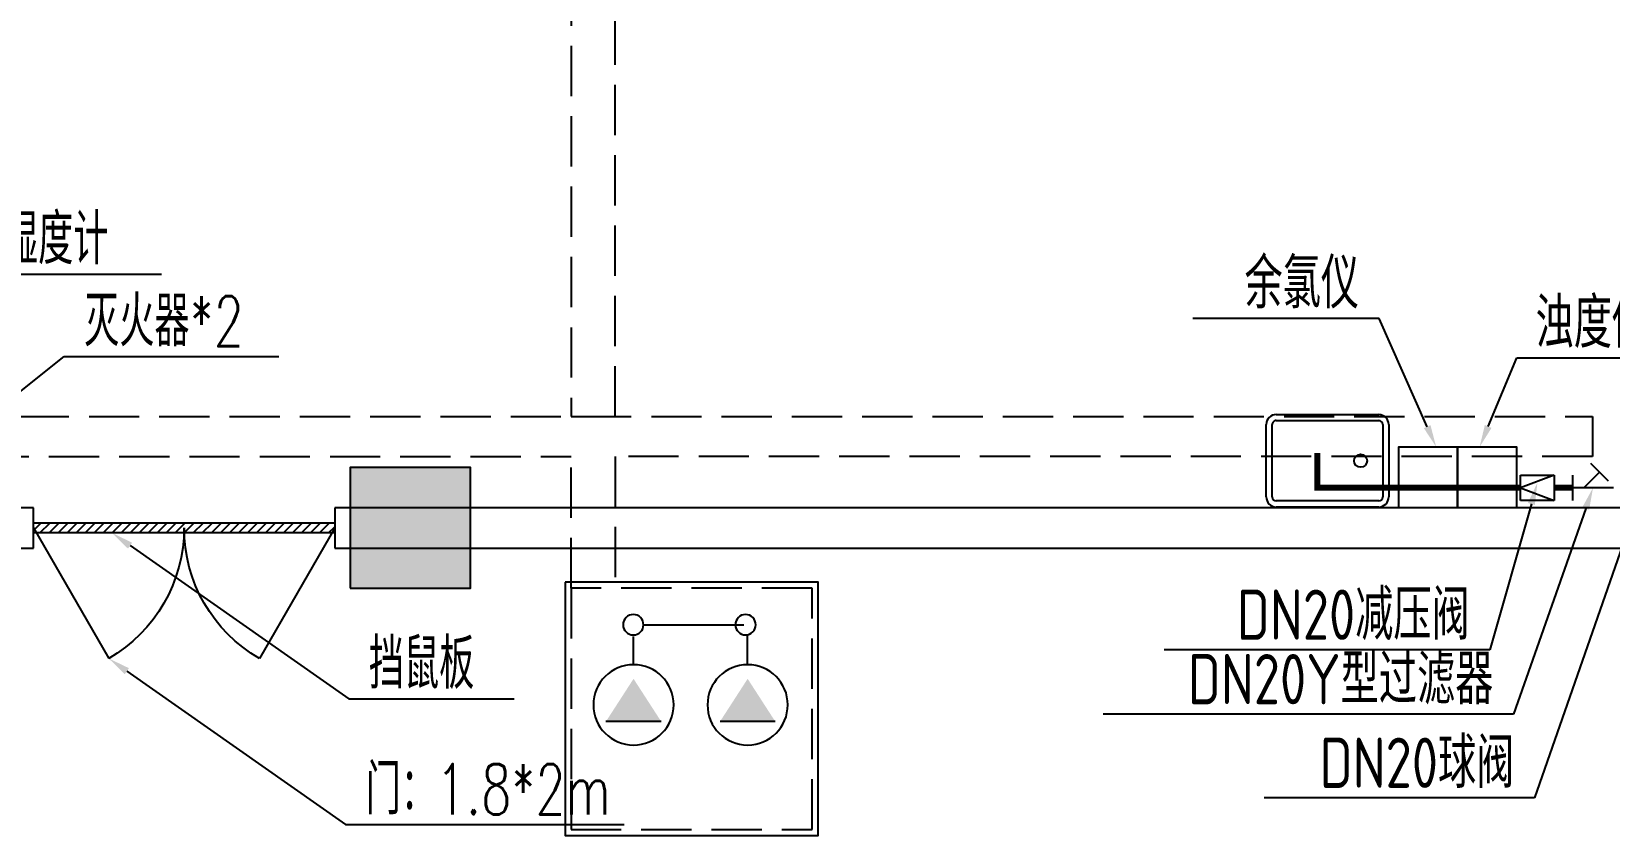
# Model space of a CAD drawing. Header units: millimetres. Extents: x 10779125 to 11142123, y -372083 to -144871.
# Drawn here: x 11060628 to 11068485, y -305267 to -301267 of the extents above; entities that cross this region are included whole.
import ezdxf
from ezdxf import colors
from ezdxf.entities.mleader import LeaderData, LeaderLine
from ezdxf.math import Vec2, Vec3

# ---------------------------------------------------------------- set-up
doc = ezdxf.new("R2010")
doc.units = ezdxf.units.MM
doc.header["$LTSCALE"] = 1000
doc.header["$MEASUREMENT"] = 0
doc.linetypes.add('DASH', pattern=[0.35, 0.25, -0.1])
doc.layers.get('0').update_dxf_attribs({"color": 255, "linetype": 'CONTINUOUS'})
for name, color, linetype in [('8', 8, 'CONTINUOUS'), ('PUB_HATCH', 8, 'CONTINUOUS'), ('WCSB', 7, 'CONTINUOUS')]:
    doc.layers.add(name, color=color, linetype=linetype)
doc.styles.add('_HZTXT', font='tssdeng.shx', dxfattribs={"width": 0.8, "bigfont": 'tssdchn.shx'})
doc.styles.add('hz', font='simplex', dxfattribs={"width": 0.7, "bigfont": 'hztxt'})

# ---------------------------------------------------------------- blocks, each defined once
blk = doc.blocks.new('_FZH')
blk.add_lwpolyline([(-0.5, -0.5), (0.5, -0.5), (0.5, 0.5), (-0.5, 0.5)], close=True)
at = {"layer": 'PUB_HATCH'}
blk.add_solid([(-0.5, -0.5), (0.5, -0.5), (-0.5, 0.5), (0.5, 0.5)], dxfattribs=at)
blk = doc.blocks.new('A$C4F144F16')
at = {"color": 2}
for p, q in [((720.5, 598.8), (219.7, 598.8)), ((203.2, 548.1), (203.2, 403)), ((769.3, 540.8), (769.3, 403))]:
    blk.add_line(p, q, dxfattribs=at)
for p, q in [((62.8, 117.7), (337.2, 117.7)), ((630.8, 117.7), (905.3, 117.7))]:
    blk.add_line(p, q)
at = {"color": 7}
for centre in [(210.4, 598.8), (769.3, 598.8)]:
    blk.add_circle(centre, 50.8, dxfattribs=at)
for centre in [(200, 200), (768.1, 200)]:
    blk.add_circle(centre, 200)
for points in [[(62.8, 117.7), (200, 329.8), (337.2, 117.7)], [(630.8, 117.7), (768.1, 329.8), (905.3, 117.7)]]:
    blk.add_solid(points)
blk = doc.blocks.new('A$C75FA5CCC')
at = {"color": 2, "xscale": -1}
blk.add_blockref('A$C4F144F16', (968.1, 0), dxfattribs=at)
blk = doc.blocks.new('$DorLib2D$00000231')
at = {"color": 0}
for p, q in [((-0.5, 0), (-0.25, 0.433)), ((0.5, 0), (0.25, 0.433))]:
    blk.add_line(p, q, dxfattribs=at)
for centre, start, end in [((-0.5, 0), 0, 60), ((0.5, 0), 120, 180)]:
    blk.add_arc(centre, 0.5, start, end, dxfattribs=at)
blk = doc.blocks.new('bf211016')
at = {"layer": '8', "color": 8, "linetype": 'DASH'}
blk.add_line((-10600, 655, 0), (1100, 655, 0), dxfattribs=at)
at = {"layer": '8', "color": 8}
for p, q in [((-1576.8, 400, 0), (-10448.4, 400, 0)), ((-1576.8, 200, 0), (-1576.8, 400, 0)), ((15085.7, 400, 0), (-76.8, 400, 0)), ((-76.8, 400, 0), (-76.8, 200, 0)), ((-10448.4, 200, 0), (-1576.8, 200, 0)), ((-76.8, 200, 0), (15085.7, 200, 0))]:
    blk.add_line(p, q, dxfattribs=at)
at = {"layer": '8', "color": 8, "linetype": 'DASH', "elevation": 0}
for points in [[(14385.7, 6587.7), (-10400, 6587.7), (-10400, 855), (6185.7, 855), (6185.7, 655), (1319.7, 655), (1319.7, 0)], [(1100, 0), (1100, 655)]]:
    blk.add_lwpolyline(points, dxfattribs=at)
at = {"layer": '8', "color": 8, "elevation": 0}
blk.add_lwpolyline([(1070, 30), (1070, -1230), (2330, -1230), (2330, 30)], close=True, dxfattribs=at)
at = {"layer": '8', "color": 8, "linetype": 'DASH', "elevation": 0}
blk.add_lwpolyline([(1100, 0), (1100, -1200), (2300, -1200), (2300, 0)], close=True, dxfattribs=at)
at = {"color": 6}
blk.add_blockref('A$C75FA5CCC', (1211.3, -780.5, 0), dxfattribs=at)
at = {"layer": '8', "color": 8}
for name, p, xscale, yscale, zscale in [('_FZH', (300, 300), 600, 600, 600), ('$DorLib2D$00000231', (-826.8, 300, 0), 1500, -1500, 1500)]:
    blk.add_blockref(name, p, dxfattribs=dict(at, xscale=xscale, yscale=yscale, zscale=zscale))
blk = doc.blocks.new('$WC_4')
for p, q in [((-305, 50), (-305, 410)), ((-275, 50), (-275, 410)), ((-255, 460), (255, 460)), ((-255, 430), (255, 430)), ((275, 410), (275, 50)), ((305, 410), (305, 50)), ((255, 30), (-255, 30)), ((255, 0), (-255, 0))]:
    blk.add_line(p, q)
blk.add_circle((-165, 230), 32.5)
for centre, radius, start, end in [((-255, 410), 50, 90, 180), ((-255, 410), 20, 90, 180), ((255, 410), 50, 0, 90), ((255, 410), 20, 0, 90), ((-255, 50), 50, 180, 270), ((-255, 50), 20, 180, 270), ((255, 50), 20, 270, 0), ((255, 50), 50, 270, 0)]:
    blk.add_arc(centre, radius, start, end)
at = {"style": 'hz', "width": 0.7, "flags": 1}
for tag in ['UNIT', 'WHAT', 'SPEC']:
    blk.add_attdef(tag, (0, 0), '', height=0.01, dxfattribs=at)

msp = doc.modelspace()

# ---------------------------------------------------------------- hatches: boundary and pattern name
h = msp.add_hatch()
h.set_pattern_fill('ANSI31', color=256, scale=10, angle=180)
h.set_pattern_definition([(225, (11081494.127, -310911.374), (22.45064, -22.45064), [])])
h.paths.add_polyline_path([(11060637.5, -303711.8), (11060637.5, -303761.8), (11062137.5, -303761.8), (11062137.5, -303711.8)])

# ---------------------------------------------------------------- linework, layer by layer
at = {"color": 3}
for p, q in [((11068390.2, -303414.5, 0), (11068478.9, -303503.2, 0)), ((11068042.3, -303599.5, 0), (11068042.3, -303474.1, 0)), ((11068042.3, -303474.1, 0), (11068209.6, -303474.1, 0)), ((11068209.6, -303474.1, 0), (11068042.3, -303536.8, 0)), ((11068209.6, -303474.1, 0), (11068209.6, -303599.5, 0)), ((11068300.4, -303474.1, 0), (11068300.4, -303599.5, 0)), ((11068356.6, -303536.8, 0), (11068434.5, -303458.9, 0)), ((11068042.3, -303536.8, 0), (11068209.6, -303599.5, 0)), ((11068505.5, -303536.8, 0), (11068300.4, -303536.8, 0)), ((11068209.6, -303599.5, 0), (11068042.3, -303599.5, 0))]:
    msp.add_line(p, q, dxfattribs=at)
at = {"elevation": 0}
for points in [[(11067435.6, -303636.8), (11067435.6, -303333.5), (11067728.6, -303333.5), (11067728.6, -303636.8)], [(11067728.6, -303636.8), (11067728.6, -303333.5), (11068021.6, -303333.5), (11068021.6, -303636.8)]]:
    msp.add_lwpolyline(points, close=True, dxfattribs=at)
at = {"color": 3, "const_width": 30, "elevation": 0}
for points in [[(11067240.5, -303536.8), (11067029.9, -303536.8), (11067029.9, -303363.5)], [(11068042.3, -303536.8), (11067240.5, -303536.8)], [(11068209.6, -303536.8), (11068300.4, -303536.8)]]:
    msp.add_lwpolyline(points, dxfattribs=at)
at = {"color": 2, "elevation": 0}
msp.add_lwpolyline([(11062137.5, -303761.8), (11060637.5, -303761.8), (11060637.5, -303711.8), (11062137.5, -303711.8)], close=True, dxfattribs=at)
at = {"layer": '8', "color": 8, "linetype": 'DASH', "elevation": 0}
msp.add_lwpolyline([(11063314.3, -300288.7), (11063314.3, -303181.8), (11063534, -303181.8), (11063534, -300288.7)], dxfattribs=at)

# ---------------------------------------------------------------- block references
at = {"lineweight": -2}
msp.add_blockref('bf211016', (11062214.3, -304036.8, 0), dxfattribs=at)
at = {"layer": 'WCSB', "rotation": 180}
msp.add_blockref('$WC_4', (11067080.7, -303172.7, 0), dxfattribs=at)

# ---------------------------------------------------------------- leaders
at = {"color": 4, "lineweight": -3, "ltscale": 0.1}
ml = msp.add_multileader_mtext('Standard', dxfattribs=at)
ml.set_content('温湿度计', color=4, style='hz')
ml.set_leader_properties()
ml.build(insert=Vec2(0, 0))
ml.multileader.update_dxf_attribs({"text_left_attachment_type": 6, "text_right_attachment_type": 6, "dogleg_length": 100, "arrow_head_size": 110})
ctx = ml.context
ctx.base_point, ctx.char_height, ctx.arrow_head_size, ctx.landing_gap_size, ctx.plane_origin = Vec3(11060310.8, -302474.7, 0), 250, 110, 0.09, Vec3(11059893.2, -302809.5, 0)
ctx.left_attachment, ctx.right_attachment = 6, 6
notes = []
notes.append((ctx, [(0, (1, 1, 0), (11060210.8, -302474.7, 0), (1, 0), 100, [(0, [(11059465, -303566.8, 0)], 0, [])])]))
ctx.mtext.insert, ctx.mtext.flow_direction = Vec3(11060310.9, -302174.7, 0), 5
ml = msp.add_multileader_mtext('Standard', dxfattribs=at)
ml.set_content('余氯仪', color=4, style='_HZTXT')
ml.set_leader_properties()
ml.build(insert=Vec2(0, 0))
ml.multileader.update_dxf_attribs({"text_left_attachment_type": 6, "text_right_attachment_type": 6, "dogleg_length": 100, "arrow_head_size": 110})
ctx = ml.context
ctx.base_point, ctx.char_height, ctx.arrow_head_size, ctx.landing_gap_size, ctx.plane_origin = Vec3(11066661.3, -302694.8, 0), 250, 110, 0.09, Vec3(11069404, -302569.8, 0)
ctx.left_attachment, ctx.right_attachment, ctx.text_align_type = 6, 6, 2
notes.append((ctx, [(1, (1, 1, 0), (11067337.8, -302694.8, 0), (-1, 0), 100, [(0, [(11067621.9, -303333.5, 0)], 0, [])])]))
ctx.mtext.insert, ctx.mtext.alignment, ctx.mtext.flow_direction = Vec3(11067237.7, -302394.8, 0), 3, 5
ml = msp.add_multileader_mtext('Standard', dxfattribs=at)
ml.set_content('灭火器*2', color=4, style='hz')
ml.set_leader_properties()
ml.build(insert=Vec2(0, 0))
ml.multileader.update_dxf_attribs({"text_left_attachment_type": 6, "text_right_attachment_type": 6, "dogleg_length": 100, "arrow_head_size": 110})
ctx = ml.context
ctx.base_point, ctx.char_height, ctx.arrow_head_size, ctx.landing_gap_size, ctx.plane_origin = Vec3(11060889.8, -302883, 0), 250, 110, 0.09, Vec3(11060305.9, -302949.5, 0)
ctx.left_attachment, ctx.right_attachment = 6, 6
notes.append((ctx, [(0, (1, 1, 0), (11060789.8, -302883, 0), (1, 0), 100, [(0, [(11059847.6, -303636.8, 0)], 0, [])])]))
ctx.mtext.insert, ctx.mtext.flow_direction = Vec3(11060889.9, -302583, 0), 5
ml = msp.add_multileader_mtext('Standard', dxfattribs=at)
ml.set_content('浊度仪', color=4, style='_HZTXT')
ml.set_leader_properties()
ml.build(insert=Vec2(0, 0))
ml.multileader.update_dxf_attribs({"text_left_attachment_type": 6, "text_right_attachment_type": 6, "dogleg_length": 100, "arrow_head_size": 110})
ctx = ml.context
ctx.base_point, ctx.char_height, ctx.arrow_head_size, ctx.landing_gap_size, ctx.plane_origin = Vec3(11068123.2, -302891.1, 0), 250, 110, 0.09, Vec3(11069131.5, -302520.2, 0)
ctx.left_attachment, ctx.right_attachment, ctx.text_align_type = 6, 6, 2
notes.append((ctx, [(0, (1, 1, 0), (11068023.2, -302891.1, 0), (1, 0), 100, [(0, [(11067838.5, -303333.5, 0)], 0, [])])]))
ctx.mtext.insert, ctx.mtext.alignment, ctx.mtext.flow_direction = Vec3(11068687.1, -302591.1, 0), 3, 5
ml = msp.add_multileader_mtext('Standard', dxfattribs=at)
ml.set_content('DN20Y型过滤器', color=4, style='_HZTXT')
ml.set_leader_properties()
ml.build(insert=Vec2(0, 0))
ml.multileader.update_dxf_attribs({"text_left_attachment_type": 6, "text_right_attachment_type": 6, "dogleg_length": 100, "arrow_head_size": 110})
ctx = ml.context
ctx.base_point, ctx.char_height, ctx.arrow_head_size, ctx.landing_gap_size, ctx.plane_origin = Vec3(11066322, -304664.2, 0), 250, 110, 0.09, Vec3(11068628.4, -301923.2, 0)
ctx.left_attachment, ctx.right_attachment, ctx.text_align_type = 6, 6, 2
notes.append((ctx, [(1, (1, 1, 0), (11068006.6, -304664.2, 0), (-1, 0), 100, [(0, [(11068403, -303536.8, 0)], 0, [])])]))
ctx.mtext.insert, ctx.mtext.alignment, ctx.mtext.flow_direction = Vec3(11067906.5, -304364.2, 0), 3, 5
ml = msp.add_multileader_mtext('Standard', dxfattribs=at)
ml.set_content('DN20减压阀', color=4, style='_HZTXT')
ml.set_leader_properties()
ml.build(insert=Vec2(0, 0))
ml.multileader.update_dxf_attribs({"text_left_attachment_type": 6, "text_right_attachment_type": 6, "dogleg_length": 100, "arrow_head_size": 110})
ctx = ml.context
ctx.base_point, ctx.char_height, ctx.arrow_head_size, ctx.landing_gap_size, ctx.plane_origin = Vec3(11066581.7, -304343.6, 0), 250, 110, 0.09, Vec3(11068597.1, -301692.6, 0)
ctx.left_attachment, ctx.right_attachment, ctx.text_align_type = 6, 6, 2
notes.append((ctx, [(1, (1, 1, 0), (11067888.9, -304343.6, 0), (-1, 0), 100, [(0, [(11068126, -303511.8, 0)], 0, [])])]))
ctx.mtext.insert, ctx.mtext.alignment, ctx.mtext.flow_direction = Vec3(11067788.8, -304043.6, 0), 3, 5
ml = msp.add_multileader_mtext('Standard', dxfattribs=at)
ml.set_content('DN20球阀', color=4, style='_HZTXT')
ml.set_leader_properties()
ml.build(insert=Vec2(0, 0))
ml.multileader.update_dxf_attribs({"text_left_attachment_type": 6, "text_right_attachment_type": 6, "dogleg_length": 100, "arrow_head_size": 110})
ctx = ml.context
ctx.base_point, ctx.char_height, ctx.arrow_head_size, ctx.landing_gap_size, ctx.plane_origin = Vec3(11067004.1, -305080.3, 0), 250, 110, 0.09, Vec3(11068625.2, -302215.6, 0)
ctx.left_attachment, ctx.right_attachment, ctx.text_align_type = 6, 6, 2
notes.append((ctx, [(1, (1, 1, 0), (11068111.3, -305080.3, 0), (-1, 0), 100, [(0, [(11068649, -303540, 0)], 0, [])])]))
ctx.mtext.insert, ctx.mtext.alignment, ctx.mtext.flow_direction = Vec3(11068011.2, -304780.3, 0), 3, 5
ml = msp.add_multileader_mtext('Standard', dxfattribs=at)
ml.set_content('挡鼠板', color=4, style='hz')
ml.set_leader_properties()
ml.build(insert=Vec2(0, 0))
ml.multileader.update_dxf_attribs({"text_left_attachment_type": 6, "text_right_attachment_type": 6, "dogleg_length": 100, "arrow_head_size": 110})
ctx = ml.context
ctx.base_point, ctx.char_height, ctx.arrow_head_size, ctx.landing_gap_size, ctx.plane_origin = Vec3(11062307.6, -304587.5), 250, 110, 0.09, Vec3(11060894.8, -305117.9)
ctx.left_attachment, ctx.right_attachment = 6, 6
notes.append((ctx, [(0, (1, 1, 0), (11062207.6, -304587.5), (1, 0), 100, [(0, [(11061028.5, -303761.8)], 0, [])])]))
ctx.mtext.insert, ctx.mtext.flow_direction = Vec3(11062307.7, -304287.5), 5
ml = msp.add_multileader_mtext('Standard', dxfattribs=at)
ml.set_content('门：1.8*2m', color=4, style='hz')
ml.set_leader_properties()
ml.build(insert=Vec2(0, 0))
ml.multileader.update_dxf_attribs({"text_left_attachment_type": 6, "text_right_attachment_type": 6, "dogleg_length": 100, "arrow_head_size": 110})
ctx = ml.context
ctx.base_point, ctx.char_height, ctx.arrow_head_size, ctx.landing_gap_size, ctx.plane_origin = Vec3(11062291.7, -305212, 0), 250, 110, 0.09, Vec3(11060878.8, -305742.4, 0)
ctx.left_attachment, ctx.right_attachment = 6, 6
notes.append((ctx, [(0, (1, 1, 0), (11062191.7, -305212, 0), (1, 0), 100, [(0, [(11061012.5, -304386.3, 0)], 0, [])])]))
ctx.mtext.insert, ctx.mtext.flow_direction = Vec3(11062291.8, -304912, 0), 5
for ctx, leaders in notes:
    for number, flags, end, landing, length, lines in leaders:
        leader = LeaderData()
        leader.index, (leader.has_last_leader_line, leader.has_dogleg_vector, leader.attachment_direction) = number, flags
        leader.last_leader_point, leader.dogleg_vector, leader.dogleg_length = Vec3(end), Vec3(landing), length
        for number, points, colour, breaks in lines:
            line = LeaderLine()
            line.index, line.vertices, line.color, line.breaks = number, Vec3.list(points), colors.encode_raw_color(colour), breaks
            leader.lines.append(line)
        ctx.leaders.append(leader)

doc.saveas('drawing.dxf')
